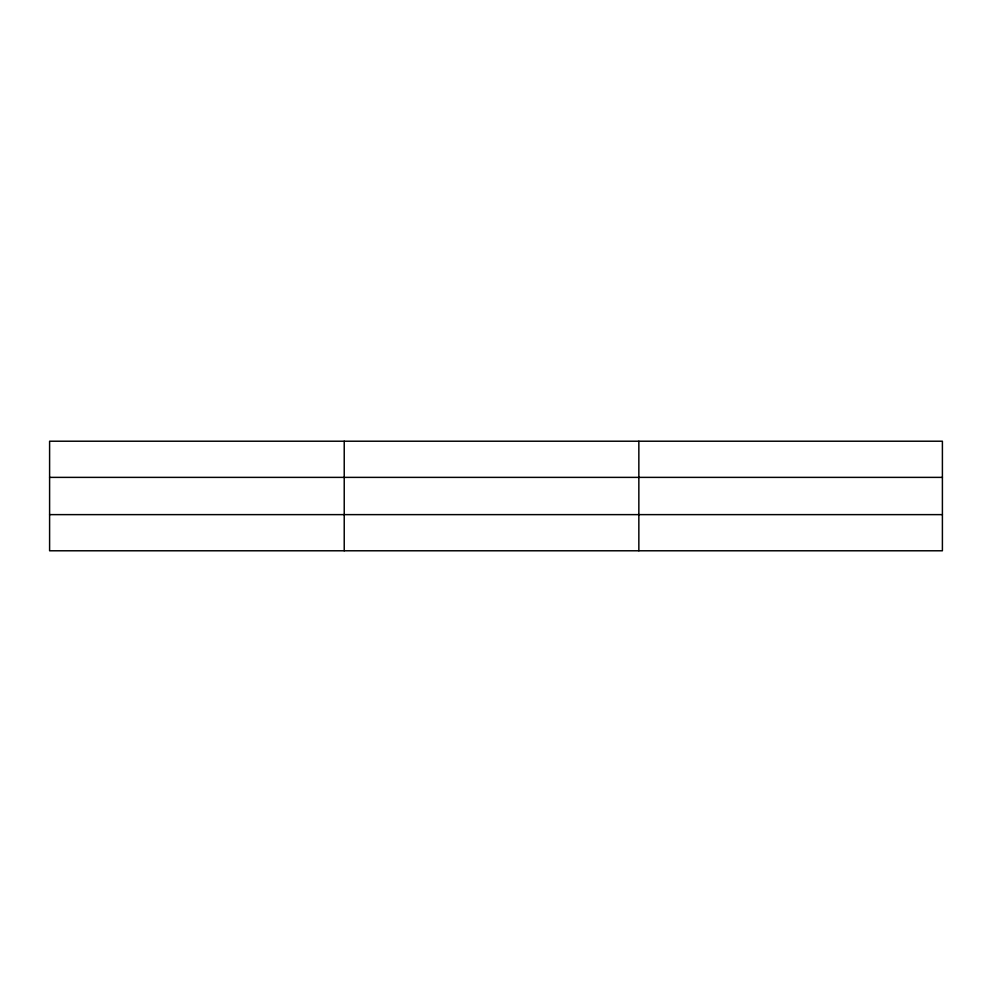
<?xml version="1.0" encoding="UTF-8"?>
<svg xmlns="http://www.w3.org/2000/svg" width="992" height="992" viewBox="0 0 992 992"><rect width="100%" height="100%" fill="white"/><g stroke="black" fill="none" stroke-linecap="round" stroke-linejoin="round"><path stroke-width="1.49" d="M344.224 550.783L344.224 441.217M638.848 550.783L638.848 441.217M942.4 514.625L942.4 550.783L49.6 550.783L49.6 441.217L942.4 441.217L942.4 514.625L49.6 514.625M49.6 477.375L942.4 477.375"/></g></svg>
